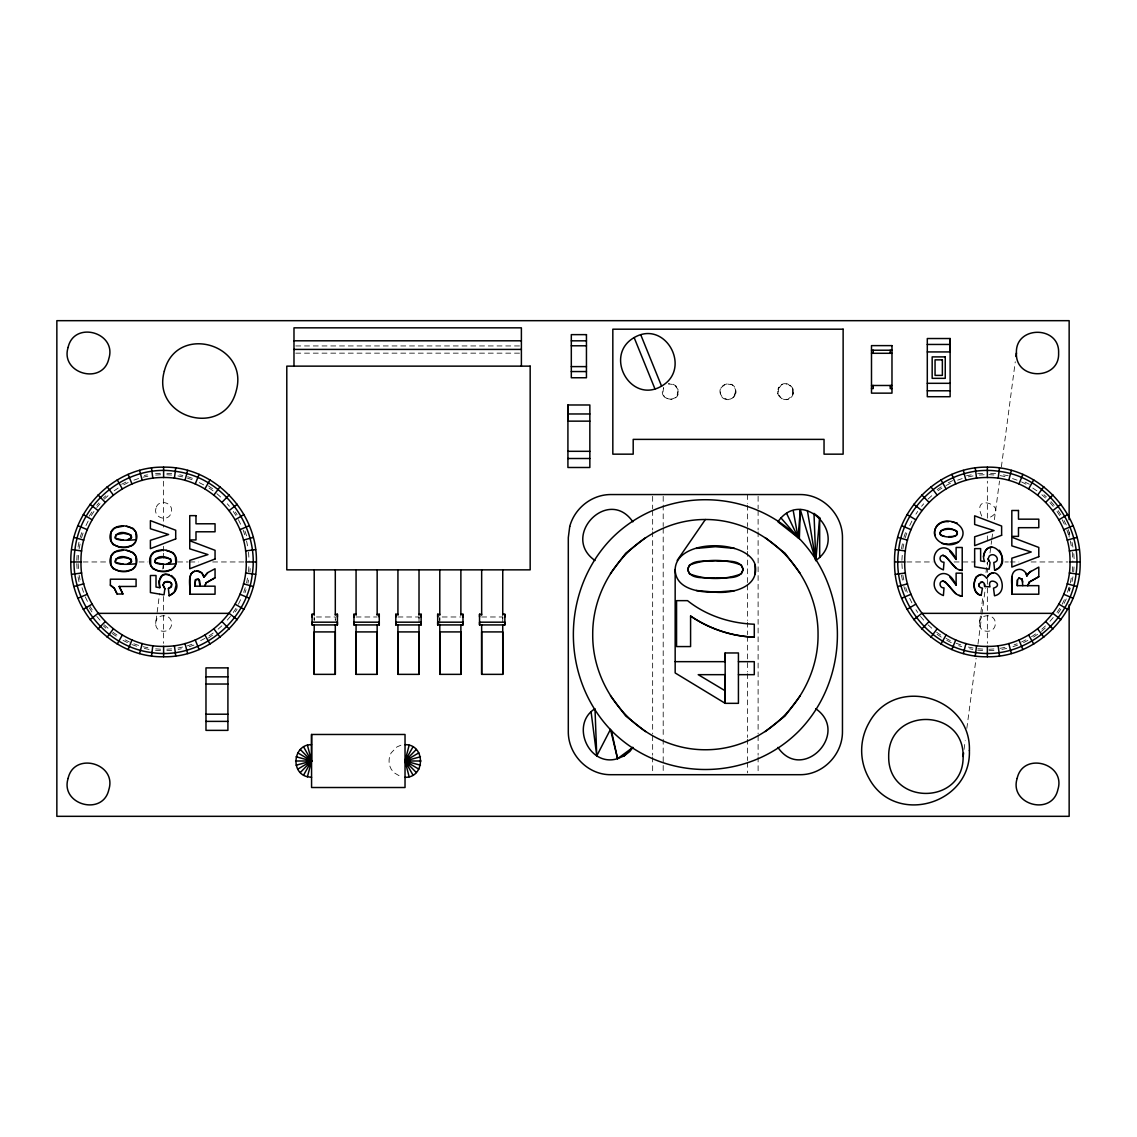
<?xml version="1.0" encoding="UTF-8"?>
<svg xmlns="http://www.w3.org/2000/svg" width="1137" height="1137" viewBox="0 0 1137 1137"><rect width="100%" height="100%" fill="white"/><g stroke="black" fill="none" stroke-linecap="round" stroke-linejoin="round"><path stroke-width="0.75" stroke-dasharray="5 3.75" d="M76.762 560.299L77.188 553.676M78.155 560.328L78.68 552.184M248.548 571.74L249.074 563.597M249.941 571.897L250.154 568.585M901.897 560.328L902.423 552.184M1072.29 571.74L1072.816 563.597M1073.683 571.897L1074.209 563.625M155.712 623.517C155.229 613.17 172 613.17 171.516 623.517C172 633.863 155.229 633.863 155.712 623.517L159.578 593.443M162.719 568.997L163.614 561.962L163.614 568.855M979.454 623.517C978.971 613.17 995.742 613.17 995.259 623.517C995.742 633.863 978.971 633.863 979.454 623.517L982.865 596.939M986.006 572.508L987.357 561.962L987.357 572.309M677.24 395.704L678.036 389.579L675.989 385.969L672.45 383.865L668.357 383.865L674.355 384.676L678.036 389.579C681.504 404.189 656.475 400.807 663.553 387.632L662.772 393.757L664.804 397.382L670.404 399.755L675.989 397.382L678.306 391.668M734.815 395.704L735.611 389.579C733.393 379.431 717.248 383.936 720.346 393.757C722.563 403.919 738.709 399.4 735.611 389.579L731.93 384.676L725.932 383.865L721.128 387.632L720.346 393.757L722.393 397.382L727.978 399.755L733.564 397.382L735.881 391.668M793.185 389.579L792.404 395.704L787.6 399.471L781.602 398.661L777.921 393.757L778.703 387.632C783.507 378.408 797.861 387.063 792.404 395.704C787.6 404.943 773.245 396.287 778.703 387.632M964.048 749.439L965.214 740.67M966.834 728.391L976.1 658.224M977.962 644.182L981.657 616.126M981.899 614.364L985.367 588.056M990 552.98L991.635 540.7M991.862 538.938L992.558 533.679M994.406 519.652L999.508 481.05M1001.356 467.023L1015.27 361.779M78.041 547.11L78.979 542.221M79.093 548.944L80.656 540.942M246.573 582.983L248.136 574.981M247.923 583.324L248.562 580.069M901.456 548.73L902.721 542.221M902.835 548.944L904.398 540.942M1070.315 582.983L1071.878 574.981M1071.992 581.703L1072.944 576.814M80.144 537.389L82.759 529.529M81.48 537.787L84.053 530.055M243.702 592.32L245.237 587.687M244.995 592.818L246.047 589.677M903.887 537.389L906.502 529.529M905.223 537.787L907.795 530.055M1067.43 592.32L1068.979 587.687M1069.263 591.254L1070.315 588.099M85.971 525.578L88.814 519.708M238.429 604.216L241.257 598.346M909.714 525.578L912.542 519.708M1062.171 604.216L1065.696 596.882M1064.104 603.406L1066.264 598.943M89.212 516.155L91.912 512.005M91.287 515.53L93.959 511.451M233.27 612.473L237.718 605.68M235.316 611.905L237.121 609.148M915.925 514.166L917.701 511.451M1057.012 612.473L1061.461 605.68M1058.149 613.298L1061.759 607.769M96.773 505.368L98.905 502.881M96.787 507.514L101.008 502.597M227.286 620.106L230.441 616.41M921.581 506.278L923.685 503.819M1049.963 621.328L1054.184 616.41M103.353 498.034L105.798 495.846M104.32 499.058L109.124 494.751M218.105 629.173L222.923 624.867M928.062 499.058L934.06 493.671M1041.847 629.173L1045.457 625.933M1041.52 631.362L1046.41 626.984M114.183 490.786L118.177 488.057M209.052 635.867L214.381 632.229M208.441 637.985L215.206 633.38M937.115 489.621L942.53 485.925M937.926 490.786L941.919 488.057M1031.472 636.777L1038.109 632.229M1033.533 637.061L1037.598 634.304M121.588 484.277L125.965 482.074M123.706 484.803L129.433 481.903M200.666 640.572L204.958 638.397M948.244 482.813L952.621 480.61M946.012 485.527L951.74 482.628M1021.538 642.021L1025.844 639.847M1023.556 642.59L1027.919 640.387M400.892 745.232L397.04 746.867L391.199 752.836A16.614 16.614 0 0 0 391.199 769.152L393.729 772.535L400.892 776.756M133.896 480.141L139.95 478.037M187.278 645.887L194.839 643.258M189.197 646.726L195.351 644.594M957.638 480.141L962.186 478.563M1014.048 644.835L1017.075 643.784M1012.939 646.726L1019.093 644.594M144.3 475.479L147.483 474.84M143.035 477.185L150.88 475.593M966.45 475.806L971.225 474.84M968.354 476.872L973.059 475.92M177.926 648.005L182.631 647.052M178.154 649.412L181.337 648.758M1000.091 648.332L1007.936 646.726M1001.896 649.412L1006.671 648.431M155.513 473.646L160.374 473.319M155.641 475.067L162.022 474.641M977.635 473.759L984.116 473.319M979.383 475.067L984.173 474.74M166.812 649.184L171.588 648.857M166.855 650.606L171.73 650.279M988.948 649.284L996.936 648.758M988.977 650.705L997.092 650.165M295.762 345.946L521.386 345.946M295.762 353.152L519.609 353.152M83.072 561.962L107.589 561.962M139.098 561.962L147.853 561.962M177.628 561.962L188.131 561.962M189.879 561.962L198.634 561.962M212.633 561.962L244.157 561.962M906.814 561.962L933.079 561.962M954.085 561.962L975.105 561.962M1004.866 561.962L1008.363 561.962M1010.111 561.962L1018.866 561.962M1031.131 561.962L1067.899 561.962M314.21 616.979L314.21 620.219L314.21 616.979L335.301 616.979L335.301 620.219L335.301 616.979M356.066 616.979L377.157 616.979M397.922 616.979L419.013 616.979L419.013 620.219M439.792 623.332L439.792 616.979L460.883 616.979M481.647 616.979L502.739 616.979L502.739 620.219M990.597 473.319L997.092 473.759M988.948 474.641L996.936 475.167M166.855 473.319L171.73 473.646M166.812 474.74L171.588 475.067M977.777 648.758L984.173 649.184M977.635 650.165L985.736 650.705M155.641 648.857L162.022 649.284M155.513 650.279L161.994 650.705M1003.488 474.84L1008.277 475.806M1000.091 475.593L1007.936 477.185M179.745 474.84L182.929 475.479M177.926 475.92L182.631 476.872M968.354 647.052L973.059 648.005M969.634 648.758L972.817 649.412M143.035 646.726L150.88 648.332M144.3 648.431L149.075 649.412M1012.527 478.563L1017.075 480.141M956.132 643.258L962.186 645.361M958.69 645.66L961.774 646.726M187.662 476.673L195.351 479.331M187.278 478.037L193.333 480.141M133.896 643.784L139.95 645.887M131.878 644.594L138.032 646.726M1025.005 482.074L1029.383 484.277M1021.538 481.903L1027.265 484.803M946.012 638.397L950.305 640.572M946.794 640.387L952.621 643.315M199.231 482.628L204.958 485.527M125.141 639.847L129.433 642.021M123.052 640.387L127.429 642.59M1032.794 488.057L1038.109 491.696M936.604 632.229L941.919 635.867M937.115 634.304L942.53 637.985M208.441 485.925L213.855 489.621M209.052 488.057L213.045 490.786M112.861 632.229L119.499 636.777M112.023 633.38L117.438 637.061M1043.965 494.751L1046.41 496.94M1041.847 494.751L1045.457 497.978M928.062 624.867L932.866 629.173M216.911 493.671L222.923 499.058M104.32 624.867L109.124 629.173M103.353 625.89L105.798 628.079M1050.986 501.63L1054.198 505.368M1049.963 502.597L1054.184 507.514M920.529 616.41L923.685 620.106M227.286 503.819L229.39 506.278M96.787 616.41L101.008 621.328M981.771 516.084C970.159 490.274 1013.508 508.438 987.357 518.458L987.357 481.207M1058.149 510.627L1061.759 516.155M1057.012 511.451L1059.684 515.53M915.925 609.759L917.701 612.473M235.316 512.005L237.121 514.777M233.27 511.451L235.942 515.53M89.51 605.68L93.959 612.473M89.212 607.769L91.912 611.905M1064.104 520.519L1066.264 524.981M1062.171 519.708L1064.999 525.578M909.714 598.346L912.542 604.216M238.429 519.708L241.257 525.578M85.275 596.882L88.814 604.216M1068.226 529.529L1070.315 535.825M1066.918 530.055L1069.491 537.787M905.734 587.687L907.283 592.32M903.887 586.536L906.502 594.395M244.995 531.107L247.084 537.389M243.176 530.055L245.748 537.787M81.992 587.687L83.541 592.32M1071.992 542.221L1072.944 547.11M1070.315 540.942L1071.878 548.944M902.835 574.981L904.086 581.391M901.456 575.194L903.048 583.324M246.573 540.942L248.136 548.944M79.093 574.981L80.656 582.983M78.041 576.814L79.306 583.324M793.185 393.757L792.404 387.632L787.6 383.865L781.602 384.676L777.921 389.579L777.921 393.757M1073.783 553.676L1074.323 561.962M1072.29 552.184L1072.916 561.962M901.897 563.597L902.423 571.74M248.548 552.184L249.174 561.962M78.155 563.597L78.68 571.74M76.762 563.625L77.288 571.897M439.792 616.979L439.792 620.219M1069.15 532.088L1069.15 537.417M1069.15 587.147L1069.15 590.7M987.357 535.854L987.357 542.818M987.357 579.216L987.357 611.99M987.357 615.444L987.357 643.343M758.109 496.329L758.109 508.736M758.109 510.513L758.109 530.013M758.109 531.789L758.109 733.919M758.109 735.682L758.109 755.195M758.109 756.972L758.109 772.918M747.563 494.552L747.563 503.421M747.563 505.198L747.563 526.474M747.563 528.236L747.563 549.512M747.563 551.289L747.563 583.21M747.563 584.972L747.563 620.447M747.563 622.209L747.563 634.631M747.563 636.393L747.563 671.853M747.563 673.63L747.563 737.458M747.563 739.235L747.563 760.511M747.563 762.287L747.563 772.918M663.198 496.329L663.198 526.474M663.198 528.236L663.198 737.458M663.198 739.235L663.198 772.918M652.652 496.329L652.652 508.736M652.652 510.513L652.652 530.013M652.652 531.789L652.652 733.919M652.652 735.682L652.652 755.195M652.652 756.972L652.652 772.918M502.739 616.979L502.739 623.332M419.013 616.979L419.013 623.332M163.614 481.207L163.614 527.156M163.614 546.3L163.614 551.516M163.614 553.264L163.614 558.48M163.614 596.456L163.614 611.99M163.614 615.444L163.614 643.343M155.982 508.282C152.884 518.102 169.029 522.622 171.246 512.474C174.345 502.653 158.199 498.134 155.982 508.282"/><path stroke-width="1.5" d="M311.566 734.474L311.566 787.515L405.028 787.515L405.028 734.474L311.566 734.474L311.566 760.994L307.431 776.756L311.566 777.31M312.092 624.924L312.092 622.181L337.405 622.181L337.405 624.924L312.092 624.924L312.092 614.25L314.21 614.25M312.092 616.979L312.092 614.25M335.301 624.924L335.301 674.355L314.21 674.355L314.21 624.924M314.21 615.245L314.21 569.85M335.301 615.245L335.301 569.85M337.405 616.979L337.405 614.25L335.301 614.25M353.962 616.979L353.962 614.25L356.066 614.25M353.962 624.924L353.962 622.181L379.275 622.181L379.261 624.924L353.962 624.924L353.962 614.25M377.157 624.924L377.157 674.355L356.066 674.355L356.066 624.924M356.066 615.245L356.066 569.85M377.157 615.245L377.157 569.85M379.261 616.979L379.261 614.25L377.157 614.25M395.818 624.924L395.818 622.181L421.131 622.181L421.131 624.924L395.818 624.924L395.818 614.25L397.922 614.25M395.818 616.979L395.818 614.25M419.013 624.924L419.013 674.369L397.936 674.355L397.922 624.924M397.922 615.245L397.936 569.85M419.013 615.245L419.027 569.85M421.131 616.979L421.131 614.25L419.013 614.25M437.688 624.924L437.688 622.181L462.986 622.181L462.986 624.924L437.688 624.924L437.688 614.25L439.792 614.25M437.688 616.979L437.688 614.25M460.883 624.924L460.883 674.355L439.792 674.355L439.792 624.924M439.792 615.245L439.792 569.85M460.883 615.245L460.883 569.85M462.986 616.979L462.986 614.25L460.883 614.25M479.544 624.924L479.544 622.181L504.856 622.181L504.856 624.924L479.544 624.924L479.544 614.25L481.662 614.25M479.544 616.979L479.544 614.25M502.739 624.924L502.753 674.355L481.662 674.355L481.647 624.924M481.662 615.245L481.662 569.85M502.739 615.245L502.753 569.85M504.856 616.979L504.856 614.25L502.739 614.25M567.917 404.985L567.917 467.492L589.847 467.492L589.847 404.985L567.917 404.985L567.917 421.145L589.847 421.145M950.12 338.528L950.12 396.714L927.295 396.714L927.295 338.528L950.12 338.528L950.12 351.93L927.295 351.93M675.165 569.452C675.293 589.364 699.966 592.576 715.258 592.192C732.285 593.756 759.729 587.332 755.124 564.634C747.279 538.995 676.188 538.341 675.165 569.452L675.165 672.948L725.207 703.334L738.425 703.334L738.425 652.965L725.15 652.965L725.15 661.663L675.165 661.663M194.853 586.18L195.507 579.685L198.861 579.401L199.998 586.18L199.657 580.694L198.179 579.017L195.507 579.685L194.853 586.18L215.049 586.18L215.049 594.21L189.751 594.21C191.087 587.36 185.558 571.783 196.772 570.873C200.354 570.731 203.367 573.673 203.878 577.113L207.716 572.636L215.049 568.77L215.049 577.795L206.081 582.84L204.788 586.18L206.081 582.84L215.049 577.795M1022.76 585.654L1022.092 579.046L1018.823 578.108L1017.444 579.955L1017.274 585.654L1038.792 585.654L1038.792 594.21L1011.831 594.21C1013.252 586.905 1007.368 570.305 1019.321 569.339C1023.129 569.196 1026.341 572.323 1026.896 576.004L1029.312 572.423L1038.792 567.107L1038.792 576.729L1029.241 582.087L1027.848 585.654L1029.241 582.087L1038.792 576.729M1017.274 585.654L1017.444 579.955M800.306 509.603L799.354 538.597C850.064 591.141 850.106 678.107 799.325 730.622C748.089 782.483 662.686 782.455 611.422 730.636C560.683 678.121 560.655 591.126 611.436 538.625C662.658 486.764 748.089 486.764 799.325 538.625L777.935 521.798C802.58 486.11 850.945 536.167 815.769 560.513L800.306 509.603L798.117 537.63L793.214 510.57M1012.001 576.53L1011.831 594.21M70.821 561.962C69.684 512.048 113.245 466.198 163.614 467.151C213.983 466.198 257.559 512.048 256.408 561.962C257.559 611.862 213.983 657.726 163.614 656.774C113.245 657.726 69.684 611.862 70.821 561.962L80.983 561.962C79.974 517.52 118.76 476.687 163.614 477.526C208.469 476.687 247.269 517.52 246.246 561.962C247.269 606.405 208.469 647.237 163.614 646.385C118.76 647.237 79.974 606.405 80.983 561.962M894.563 561.962C893.426 512.048 936.987 466.198 987.357 467.151C1037.726 466.198 1081.301 512.048 1080.15 561.962C1081.301 611.862 1037.726 657.726 987.357 656.774C936.987 657.726 893.426 611.862 894.563 561.962L904.725 561.962C903.716 517.52 942.502 476.687 987.357 477.526C1032.211 476.687 1071.011 517.52 1069.988 561.962C1071.011 606.405 1032.211 647.237 987.357 646.385C942.502 647.237 903.716 606.405 904.725 561.962M983.505 556.576C988.579 531.718 1015.853 562.701 994.633 570.205L993.809 562.46C1001.74 560.982 994.577 551.118 989.261 556.05L988.138 558.85L990.071 562.687L989.147 569.211L974.651 566.78L974.651 548.602L980.634 548.602L980.634 560.925L984.685 561.579C981.572 555.837 984.969 547.181 992.118 547.295M815.797 560.498L819.692 517.818L813.993 513.384L815.797 560.498L807.398 510.57M984.628 586.479C985.211 576.956 973.13 586.294 982.453 588.142L981.188 595.376C967.431 593.187 976.086 564.464 986.76 578.363C996.524 560.072 1011.546 592.263 994.505 595.788L993.511 588.142C1005.364 584.603 986.532 575.066 989.986 586.877L984.628 586.479L984.486 584.105M755.067 574.313L755.124 564.634M151.505 655.964L152.827 645.674M174.402 478.251L175.723 467.961M307.431 776.756C289.892 772.677 293.474 744.067 311.566 744.678M405.028 777.31C425.579 777.907 425.579 744.081 405.028 744.678M975.248 655.964L976.569 645.674M998.144 478.251L999.466 467.961M963.124 756.446C963.92 805.735 887.898 805.735 888.693 756.446C887.898 707.157 963.92 707.157 963.124 756.446L963.593 752.936M1016.421 353.01C1015.142 325.395 1059.883 325.395 1058.604 353.01C1059.883 380.611 1015.142 380.611 1016.421 353.01L1015.966 356.506M164.865 588.724L164.012 594.85L150.397 592.562L150.397 575.507L156.011 575.507L156.011 587.062L159.805 587.687C155.272 558.338 192.423 584.489 169.157 595.774L168.375 588.511L171.644 586.209C173.08 581.902 166.897 580.211 164.112 582.499L163.06 585.129L164.865 588.724L163.06 585.129L164.112 582.499L169.356 581.746L171.588 583.594L170.976 587.275L168.375 588.511M139.595 653.548L142.224 643.514M185.004 480.411L187.633 470.377M409.149 776.756L405.028 760.994L409.149 745.232M963.337 653.548L965.967 643.514M1008.746 480.411L1011.376 470.377M135.502 542.008C142.082 528.122 123.237 521.826 113.657 528.577A7.945 7.945 0 0 0 110.971 532.258C104.917 547.295 128.538 552.681 135.502 542.008L132.517 545.305L126.136 547.153L119.996 547.124L113.231 544.637L111.071 541.283L110.971 532.258L114.738 527.852L123.237 526.161M135.502 566.112C142.082 552.212 123.237 545.916 113.657 552.667A7.945 7.945 0 0 0 110.971 556.348C104.917 571.385 128.538 576.772 135.502 566.112L132.517 569.41L126.136 571.257L119.996 571.215L113.231 568.727L111.071 565.373L110.971 556.348L114.738 551.957L123.237 550.251M175.126 566.112C181.707 552.212 162.861 545.916 153.282 552.667A7.945 7.945 0 0 0 150.61 556.348C144.541 571.385 168.162 576.772 175.126 566.112L172.142 569.41L165.76 571.257L159.621 571.215L152.855 568.727L150.695 565.373L150.596 556.348L154.362 551.957L162.861 550.251M128.111 649.554L131.991 639.96M195.237 483.964L199.131 474.356M1022.874 474.356L1018.979 483.964M951.854 649.554L955.734 639.96M596.754 755.878L610.47 729.371L617.562 758.663C588.952 767.688 569.822 724.297 594.992 708.735L596.754 755.878L591.084 711.805M117.225 644.068L122.299 635.086M204.93 488.839L210.018 479.842M303.579 775.121L311.566 760.994L307.431 745.232M413.001 775.121L405.028 760.994L413.001 746.867M940.967 644.068L946.041 635.086M1028.672 488.839L1033.76 479.842M677.211 560.385L705.381 519.51C766.608 519.268 818.541 573.943 818.043 634.631C818.541 695.304 766.608 749.979 705.381 749.752C644.153 749.979 592.221 695.304 592.718 634.631C592.221 573.943 644.153 519.268 705.381 519.51M107.12 637.189L113.316 628.946M213.912 494.979L220.109 486.735M617.562 758.663L632.84 747.435L629.855 751.415L624.17 755.878L617.562 758.663L611.422 730.636M930.862 637.189L937.059 628.946M1037.655 494.979L1043.851 486.735M610.47 573.517L625.72 553.222L645.574 537.645M800.277 695.73L785.042 716.026L765.187 731.603M97.995 629.003L105.187 621.669M222.042 502.256L229.233 494.922M300.267 772.535L311.566 760.994L303.579 746.867M416.313 772.535L405.028 760.994L416.313 749.468M780.892 517.847L798.117 537.63L786.605 513.37M819.663 517.847L819.692 557.428M921.737 629.003L928.929 621.669M1045.784 502.256L1052.976 494.922M987.655 575.919L989.844 573.787L993.07 573.02M624.17 755.878L632.84 747.435M958.406 542.107C973.244 528.506 948.684 513.611 937.215 525.28C927.209 539.066 946.879 549.981 958.406 542.107L948.628 544.211L942.09 543.5M1027.891 573.787L1030.989 571.229M89.994 619.679L98.066 613.355L229.162 613.355L237.235 619.679M229.162 510.57L237.235 504.245M634.148 337.59C603.377 355.185 630.395 404.516 661.563 386.111C692.334 368.516 665.316 319.184 634.148 337.59L654.955 388.911M913.736 619.679L921.809 613.355L1052.905 613.355L1060.977 619.679M1052.905 510.57L1060.977 504.245M207.716 572.636L203.878 577.113L201.789 572.877L196.772 570.873M194.541 571.172L191.258 573.46L189.907 577.624L189.751 594.21M169.157 595.774L174.259 592.377L176.15 584.901L174.956 579.046L171.502 575.521M83.257 609.375L92.054 604.173M235.174 519.751L243.972 514.549M297.738 769.152L311.566 760.994L300.267 749.468M418.842 769.152L405.028 760.994L418.842 752.836M906.999 609.375L915.797 604.173M1058.917 519.751L1067.714 514.549M994.633 570.205C1003.033 567.988 1004.014 556.22 999.267 550.223M77.884 598.247L87.279 594.267M239.95 529.657L249.344 525.678M901.627 598.247L911.021 594.267M1063.692 529.657L1073.086 525.678M73.99 586.507L83.797 583.807M243.432 540.103L253.253 537.417M897.733 586.507L907.539 583.807M1067.174 540.103L1076.995 537.417M296.132 765.215L311.566 760.994L297.738 752.836M420.448 765.215L405.028 760.994L420.448 756.773M981.117 574.441L976.171 576.843C972.703 582.812 973.343 593.329 981.188 595.376M942.9 555.297C938.352 555.623 939.574 562.772 944.008 562.218L943.397 569.879C921.496 561.365 943.881 531.761 956.118 559.432L956.118 547.48L962.215 547.48L962.215 570.447C952.849 569.992 950.376 558.295 942.9 555.297L945.316 556.235L955.961 568.059M942.9 580.979C938.352 581.305 939.574 588.454 944.008 587.886L943.397 595.561C921.496 587.047 943.881 557.428 956.118 585.114L956.118 573.162L962.215 573.162L962.215 596.129C952.849 595.674 950.376 583.977 942.9 580.979L945.316 581.917L955.961 593.727M71.617 574.341L81.693 572.977M245.535 550.948L255.612 549.583M895.359 574.341L905.436 572.977M1069.277 550.948L1079.354 549.583M948.528 521.684C940.484 520.703 932.766 527 934.984 535.47M696.199 548.418L715.415 546.698L734.63 548.418M948.642 536.621C966.692 536.863 952.593 524.527 942.772 529.828C933.15 536.11 952.124 539.293 956.501 535.172L957.368 531.903M734.488 590.629L715.258 592.192L696.128 590.473M123.35 540.16L115.462 538.327L116.002 534.66L123.535 533.296L130.968 534.859L131.608 537.531L127.415 539.947C138.643 536.849 123.038 529.558 117.836 533.793C106.381 542.477 133.896 539.89 136.269 539.691L135.715 531.775L133.327 528.534L126.449 526.303M123.35 564.25L115.462 562.417L116.002 558.764L123.535 557.4L130.968 558.949L131.608 561.635L127.415 564.037C138.643 560.939 123.038 553.648 117.836 557.883C106.381 566.567 133.896 563.995 136.269 563.781L135.715 555.879L133.327 552.639L126.449 550.393M162.975 564.25L155.087 562.417L155.627 558.764L163.159 557.4L170.593 558.949L171.232 561.635L167.04 564.037C178.267 560.939 162.662 553.648 157.46 557.883C146.005 566.567 173.535 563.995 175.894 563.781L175.34 555.879L172.952 552.639L166.087 550.393M1018.823 578.108L1022.092 579.046L1022.76 582.059M293.986 340.802L521.386 340.802M571.314 340.83L586.45 340.83M927.295 344.454L950.12 344.454M571.314 345.79L586.45 345.79M293.986 349.414L521.386 349.414M871.496 350.224L891.976 350.224M871.496 353.294L891.976 353.294M571.314 366.611L586.45 366.611M571.314 371.557L586.45 371.557M927.295 383.311L950.12 383.311M871.496 385.486L891.976 385.486M871.496 388.556L873.244 388.556L873.244 385.486M891.976 388.556L890.228 388.556L890.228 385.486M927.295 390.787L950.12 390.787M567.917 413.967L589.847 413.967M567.917 451.318L589.847 451.318M567.917 458.509L589.847 458.509M246.246 561.962L256.408 561.962M1069.988 561.962L1080.15 561.962M119.214 586.465L136.085 586.465L136.085 579.202L110.346 579.202L110.346 585.143L114.354 588.312L117.125 594.011L122.895 594.011L119.214 586.465L122.895 594.011M738.425 661.663L754.286 661.663L754.286 674.667L738.425 674.667M725.15 674.667L698.217 674.667L725.15 690.77L725.15 674.667L725.207 703.334L725.15 652.965M205.982 676.842L227.912 676.842M205.982 684.033L227.912 684.033M205.982 714.207L227.912 714.207M205.982 721.384L227.912 721.384M295.592 760.994L311.566 760.994L296.132 756.773M405.028 760.994L420.988 760.994M980.449 582.158L982.752 582.229M169.186 574.583L165.121 574.427L162.221 575.635L158.853 581.135L159.805 587.687M754.286 637.161C731.617 636.422 709.246 628.889 690.585 616.041L690.585 646.569L676.558 646.569L676.558 600.649L687.53 600.649C706.319 615.657 730.38 623.403 754.286 624.213L754.286 637.161C731.588 636.194 709.403 628.733 690.585 616.041M895.359 549.583L905.436 550.948M1069.277 572.977L1079.354 574.341M71.617 549.583L81.693 550.948M245.535 572.977L255.612 574.341M951.953 521.855L957.326 523.119M958.988 569.651L962.215 570.447M958.988 595.333L962.215 596.129M897.733 537.417L907.539 540.103M1067.174 583.807L1076.995 586.507M73.99 537.417L83.797 540.103M243.432 583.807L253.253 586.507M944.35 536.408L940.839 535.285L939.901 533.907L940.811 530.752C945.686 528.819 952.024 528.52 956.771 530.965M901.627 525.678L911.021 529.657M1063.692 594.267L1073.086 598.247M77.884 525.678L87.279 529.657M239.95 594.267L249.344 598.247M906.999 514.549L915.797 519.751M1058.917 604.173L1067.714 609.375M83.257 514.549L92.054 519.751M235.174 604.173L243.972 609.375M110.346 585.143L114.354 588.312L117.125 594.011M913.736 504.245L921.809 510.57M815.769 708.735C850.575 732.967 802.452 783.194 777.907 747.421M594.992 560.513C560.186 536.28 608.309 486.053 632.854 521.826M89.994 504.245L98.066 510.57M765.187 537.645L785.042 553.222L800.277 573.517M645.574 731.603L625.72 716.026L610.47 695.73M921.737 494.922L928.929 502.256M1045.784 621.669L1052.976 629.003M97.995 494.922L105.187 502.256M222.042 621.669L229.233 629.003M949.708 551.218L956.118 559.432M949.708 576.9L956.118 585.114M930.862 486.735L937.059 494.979M1037.655 628.946L1043.851 637.189M107.12 486.735L113.316 494.979M213.912 628.946L220.109 637.189M940.967 479.842L946.041 488.839M1028.672 635.086L1033.76 644.068M117.225 479.842L122.299 488.839M204.93 635.086L210.018 644.068M951.854 474.356L955.734 483.964M1018.979 639.96L1022.874 649.554M640.756 334.79L661.563 386.111M128.111 474.356L131.991 483.964M195.237 639.96L199.131 649.554M1025.83 573.005L1026.896 576.004M963.337 470.377L965.967 480.411M1008.746 643.514L1011.376 653.548M139.595 470.377L142.224 480.411M185.004 643.514L187.633 653.548M988.138 558.85L988.678 560.996M975.248 467.961L976.569 478.251M998.144 645.674L999.466 655.964M151.505 467.961L152.827 478.251M174.402 645.674L175.723 655.964M979.028 583.622L979.056 586.024M1069.15 519.652L1069.15 320.677L56.85 320.677L56.85 816.323L1069.15 816.323L1069.15 604.912M987.357 467.151L987.357 477.526M987.357 646.385L987.357 656.774M890.228 350.224L890.228 353.294M873.244 350.224L873.244 353.294M521.386 366.142L521.386 327.84L293.986 327.84L293.986 366.142M504.856 614.25L504.856 624.924M502.753 674.355L502.739 631.916L481.647 631.916L481.662 674.355M462.986 614.25L462.986 624.924M460.883 674.355L460.883 631.916L439.792 631.916L439.792 674.355M421.131 614.25L421.131 624.924M419.013 674.369L419.013 631.916L397.922 631.916L397.936 674.355M379.261 614.25L379.261 624.924M377.157 674.355L377.157 631.916L356.066 631.916L356.066 674.355M337.405 614.25L337.405 624.924M335.301 674.355L335.287 631.916L314.196 631.916L314.21 674.355M163.614 467.151L163.614 477.526M163.614 646.385L163.614 656.774M74.914 550.024C67.708 597.692 103.638 646.981 151.932 652.595C199.87 660.028 247.326 621.712 252.315 573.901C259.52 526.232 223.591 476.943 175.297 471.329C127.358 463.896 79.917 502.213 74.914 550.024M898.656 550.024C891.451 597.692 927.38 646.981 975.674 652.595C1023.613 660.028 1071.068 621.712 1076.057 573.901C1083.263 526.232 1047.333 476.943 999.039 471.329C951.101 463.896 903.659 502.213 898.656 550.024M68.106 347.425C59.849 373.632 102.927 385.685 108.854 358.581C117.125 332.374 74.047 320.336 68.106 347.425M68.106 778.419C59.849 804.626 102.927 816.664 108.854 789.575C117.125 763.368 74.047 751.315 68.106 778.419M164.311 371.174C150.994 418.26 224.202 438.925 236.212 390.858C249.515 343.772 176.32 323.121 164.311 371.174M569.736 526.502L568.301 537.645L568.301 731.603C568.116 754.314 587.559 774.78 610.47 774.695L800.277 774.695C823.202 774.78 842.645 754.314 842.46 731.603L842.46 537.645C842.645 514.933 823.202 494.467 800.277 494.552L610.47 494.552C591.61 494.666 574.569 508.367 569.736 526.502M969.392 750.562C971.225 804.641 894.506 826.471 868.881 778.092A56.04 56.04 0 0 1 868.881 723.047C894.492 674.667 971.225 696.498 969.392 750.562M1017.146 778.419C1008.874 804.626 1051.952 816.664 1057.879 789.575C1066.151 763.368 1023.073 751.315 1017.146 778.419M743.101 569.452C740.414 580.808 723.814 576.757 715.415 578.15C707.015 576.658 690.358 580.908 687.686 569.452C690.429 558.096 707.001 562.133 715.415 560.754C723.814 562.232 740.429 558.011 743.101 569.452L741.381 573.773C725.52 580.097 705.281 579.969 689.434 573.801L687.686 569.452L689.434 565.117C705.295 558.807 725.505 558.921 741.352 565.103L743.101 569.452M175.709 538.895L150.397 548.659L150.397 540.317L168.617 534.489L150.397 528.748L150.397 520.632L175.709 530.24L175.709 538.895M215.049 558.992L189.751 568.756L189.751 560.399L207.957 554.586L189.751 548.83L189.751 540.729L215.049 550.322L215.049 558.992M1001.626 535.271L974.651 545.675L974.651 536.778L994.065 530.567L974.651 524.455L974.651 515.814L1001.626 526.033L1001.626 535.271M1038.792 556.675L1011.831 567.079L1011.831 558.182L1031.231 551.985L1011.831 545.859L1011.831 537.218L1038.792 547.451L1038.792 556.675M843.128 329.19L612.829 329.19L612.829 454.16L633.195 454.16L633.195 439.379L824.041 439.379L824.041 454.16L843.128 454.16L843.128 329.19M586.45 334.633L571.314 334.633L571.314 377.754L586.45 377.754L586.45 334.633M891.976 345.62L871.496 345.62L871.496 393.146L891.976 393.146L891.976 345.62M945.245 356.89L932.169 356.89L932.169 378.337L945.245 378.337L945.245 356.89M942.36 359.846L935.055 359.846L935.055 375.381L942.36 375.381L942.36 359.846M530.169 366.142L286.794 366.142L286.794 569.85L530.169 569.85L530.169 366.142M1018.482 510.485L1011.831 510.485L1011.831 536.366L1018.482 536.366L1018.482 527.682L1038.792 527.682L1038.792 519.168L1018.482 519.168L1018.482 510.485M195.99 515.644L189.751 515.644L189.751 539.933L195.99 539.933L195.99 531.789L215.049 531.789L215.049 523.787L195.99 523.787L195.99 515.644M227.912 667.874L205.982 667.874L205.982 730.366L227.912 730.366L227.912 667.874"/></g></svg>
